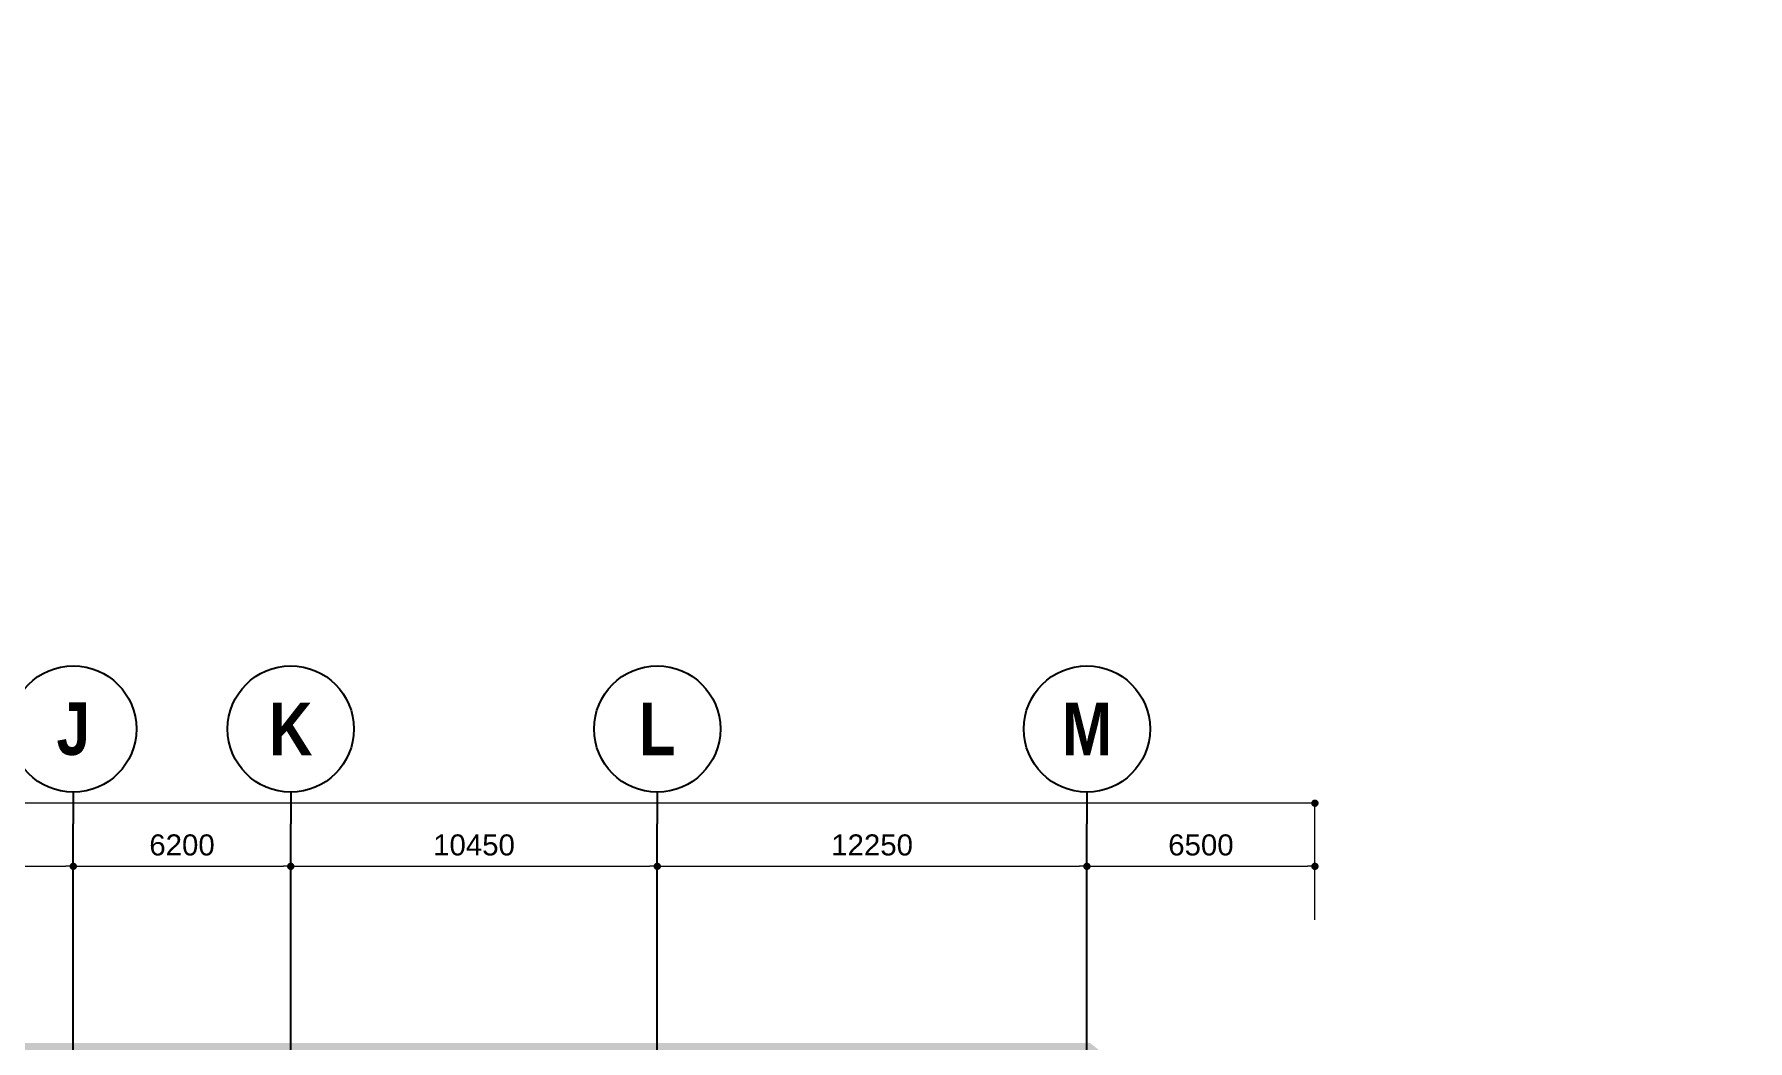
# Model space of a CAD drawing. Header units: millimetres. Extents: x 2356525 to 2927188, y -665534 to -417818.
# Drawn here: x 2473995 to 2522848, y -446517 to -417818 of the extents above; entities that cross this region are included whole.
import ezdxf
from ezdxf.enums import TextEntityAlignment as Align
from ezdxf.xclip import XClip

# ---------------------------------------------------------------- set-up
doc = ezdxf.new("R2010")
doc.units = ezdxf.units.MM
doc.header["$LTSCALE"] = 200
doc.header["$MEASUREMENT"] = 0
doc.header["$XCLIPFRAME"] = 0
doc.linetypes.add('CHG_XX_Luoi truc$0$MB_Luoi truc$0$Center101', pattern=[13, 10, -1, 1, -1])
doc.layers.get('0').update_dxf_attribs({"lineweight": 9})
doc.layers.get('Defpoints').update_dxf_attribs({"color": 10, "lineweight": 0})
for name, color, linetype, lineweight in [('CHG_XX_Cot_Ham 2$0$MB_Luoi truc$0$Dim 300', 1, 'Continuous', 5), ('CHG_XX_Cot_Ham 2$0$NS-Pier-H2', 150, 'Continuous', 13), ('CHG_XX_Damsan_Ham 2$0$CHG_XX_Damsan_Ham 2$0$DBAO', 3, 'Continuous', 13), ('CHG_XX_Damsan_Ham 2$0$CHG_XX_Damsan_Ham 2$0$DTE-MEP-H-SLAB TEXT', 3, 'Continuous', 0), ('CHG_XX_Damsan_Ham 2$0$CHG_XX_Damsan_Ham 2$0$Start hatch', 8, 'Continuous', 25), ('CHG_XX_Damsan_Ham 2$0$HATCH', 57, 'Continuous', 9)]:
    doc.layers.add(name, color=color, linetype=linetype, lineweight=lineweight)
for name, color, linetype in [('CHG_XX_Damsan_Ham 2$0$CHG_XX_Damsan_Ham 2$0$MEP-00-GENERAL-35', 2, 'Continuous'), ('CHG_XX_Luoi truc$0$Grid', 34, 'Continuous'), ('CHG_XX_Luoi truc$0$Grid Line', 251, 'CHG_XX_Luoi truc$0$MB_Luoi truc$0$Center101')]:
    doc.layers.add(name, color=color, linetype=linetype)
doc.styles.add('CHG_XX_Cot_Ham 2$0$MB_Luoi truc$0$Arial_C', font='arial.ttf')
doc.styles.add('CHG_XX_Luoi truc$0$MB_Luoi truc$0$Grid A-F$0$VNI-HelveCB', font='')
doc.styles.get('CHG_XX_Luoi truc$0$MB_Luoi truc$0$Grid A-F$0$VNI-HelveCB').set_extended_font_data('VNI-Helve-Condense', bold=True)
doc.dimstyles.new('CHG_XX_Cot_Ham 2$0$MB_Luoi truc$0$Dim 300 (A1-A2)', dxfattribs={"dimscale": 300, "dimtxt": 2, "dimasz": 0.7, "dimexe": 0, "dimexo": 1, "dimgap": 1, "dimtad": 1, "dimdec": 0, "dimzin": 12, "dimdsep": 46, "dimtxsty": 'CHG_XX_Cot_Ham 2$0$MB_Luoi truc$0$Arial_C', "dimblk": 'CHG_XX_Cot_Ham 2$0$MB_Luoi truc$0$_Dot', "dimcen": 1, "dimclrd": 256, "dimclre": 256, "dimclrt": 3, "dimadec": 0, "dimazin": 0, "dimtfac": 1, "dimtdec": 0, "dimtix": 1, "dimtmove": 2, "dimatfit": 3, "dimldrblk": 'CHG_XX_Cot_Ham 2$0$MB_Luoi truc$0$HTT Arrow 30', "dimfxl": 1, "dimtolj": 1, "dimtzin": 0, "dimarcsym": 0})

# ---------------------------------------------------------------- blocks, each defined once
blk = doc.blocks.new('CHG_XX_Cot_Ham 2$0$MB_Luoi truc$0$_Dot')
at = {"color": 0, "linetype": 'ByBlock', "lineweight": -2}
blk.add_line((-0.5, 0), (-1, 0), dxfattribs=at)
at = {"color": 0, "linetype": 'ByBlock', "const_width": 0.5}
blk.add_lwpolyline([(-0.25, 0, 1), (0.25, 0, 1)], format="xyb", close=True, dxfattribs=at)
blk = doc.blocks.new('*D799')
at = {"layer": 'CHG_XX_Cot_Ham 2$0$MB_Luoi truc$0$Dim 300', "lineweight": -2, "transparency": 16777216}
for p, q in [((61150, 166908), (61150, 168437)), ((61360, 168437), (70440, 168437)), ((70650, 166908), (70650, 168437))]:
    blk.add_line(p, q, dxfattribs=at)
at = {"layer": 'Defpoints', "color": 0, "transparency": 16777216}
for p in [(70650, 168437), (61150, 166608), (70650, 166608)]:
    blk.add_point(p, dxfattribs=at)
at = {"layer": 'CHG_XX_Cot_Ham 2$0$MB_Luoi truc$0$Dim 300', "lineweight": -2, "transparency": 16777216, "xscale": 210, "yscale": 210, "zscale": 210, "rotation": 180}
blk.add_blockref('CHG_XX_Cot_Ham 2$0$MB_Luoi truc$0$_Dot', (61150, 168437), dxfattribs=at)
at = {"layer": 'CHG_XX_Cot_Ham 2$0$MB_Luoi truc$0$Dim 300', "lineweight": -2, "transparency": 16777216, "xscale": 210, "yscale": 210, "zscale": 210}
blk.add_blockref('CHG_XX_Cot_Ham 2$0$MB_Luoi truc$0$_Dot', (70650, 168437), dxfattribs=at)
at = {"layer": 'CHG_XX_Cot_Ham 2$0$MB_Luoi truc$0$Dim 300', "color": 3, "transparency": 16777216, "insert": (65900, 169043), "char_height": 600, "attachment_point": 5, "style": 'CHG_XX_Cot_Ham 2$0$MB_Luoi truc$0$Arial_C'}
blk.add_mtext('\\A1;9500', dxfattribs=at)
blk = doc.blocks.new('CHG_XX_Cot_Ham 2$0$MB_Luoi truc$0$HTT Arrow 30')
blk.add_hatch(color=256).paths.add_polyline_path([(-2.5, 0.375), (-2.5, -0.375), (0, 0)])
at = {"color": 0, "linetype": 'ByBlock', "lineweight": -2}
for p, q in [((0, 0), (-2.5, 0.375)), ((-2.5, -0.375), (-2.5, 0.375)), ((0, 0), (-2.5, -0.375))]:
    blk.add_line(p, q, dxfattribs=at)
blk = doc.blocks.new('*D800')
at = {"layer": 'CHG_XX_Cot_Ham 2$0$MB_Luoi truc$0$Dim 300', "lineweight": -2, "transparency": 16777216}
for p, q in [((70650, 166908), (70650, 168437)), ((70860, 168437), (76640, 168437)), ((76850, 166908), (76850, 168437))]:
    blk.add_line(p, q, dxfattribs=at)
at = {"layer": 'Defpoints', "color": 0, "transparency": 16777216}
for p in [(76850, 168437), (70650, 166608), (76850, 166608)]:
    blk.add_point(p, dxfattribs=at)
at = {"layer": 'CHG_XX_Cot_Ham 2$0$MB_Luoi truc$0$Dim 300', "lineweight": -2, "transparency": 16777216, "xscale": 210, "yscale": 210, "zscale": 210, "rotation": 180}
blk.add_blockref('CHG_XX_Cot_Ham 2$0$MB_Luoi truc$0$_Dot', (70650, 168437), dxfattribs=at)
at = {"layer": 'CHG_XX_Cot_Ham 2$0$MB_Luoi truc$0$Dim 300', "lineweight": -2, "transparency": 16777216, "xscale": 210, "yscale": 210, "zscale": 210}
blk.add_blockref('CHG_XX_Cot_Ham 2$0$MB_Luoi truc$0$_Dot', (76850, 168437), dxfattribs=at)
at = {"layer": 'CHG_XX_Cot_Ham 2$0$MB_Luoi truc$0$Dim 300', "color": 3, "transparency": 16777216, "insert": (73750, 169043), "char_height": 600, "attachment_point": 5, "style": 'CHG_XX_Cot_Ham 2$0$MB_Luoi truc$0$Arial_C'}
blk.add_mtext('\\A1;6200', dxfattribs=at)
blk = doc.blocks.new('*D801')
at = {"layer": 'CHG_XX_Cot_Ham 2$0$MB_Luoi truc$0$Dim 300', "lineweight": -2, "transparency": 16777216}
for p, q in [((76850, 166908), (76850, 168437)), ((77060, 168437), (87090, 168437)), ((87300, 166908), (87300, 168437))]:
    blk.add_line(p, q, dxfattribs=at)
at = {"layer": 'Defpoints', "color": 0, "transparency": 16777216}
for p in [(87300, 168437), (76850, 166608), (87300, 166608)]:
    blk.add_point(p, dxfattribs=at)
at = {"layer": 'CHG_XX_Cot_Ham 2$0$MB_Luoi truc$0$Dim 300', "lineweight": -2, "transparency": 16777216, "xscale": 210, "yscale": 210, "zscale": 210, "rotation": 180}
blk.add_blockref('CHG_XX_Cot_Ham 2$0$MB_Luoi truc$0$_Dot', (76850, 168437), dxfattribs=at)
at = {"layer": 'CHG_XX_Cot_Ham 2$0$MB_Luoi truc$0$Dim 300', "lineweight": -2, "transparency": 16777216, "xscale": 210, "yscale": 210, "zscale": 210}
blk.add_blockref('CHG_XX_Cot_Ham 2$0$MB_Luoi truc$0$_Dot', (87300, 168437), dxfattribs=at)
at = {"layer": 'CHG_XX_Cot_Ham 2$0$MB_Luoi truc$0$Dim 300', "color": 3, "transparency": 16777216, "insert": (82075, 169043), "char_height": 600, "attachment_point": 5, "style": 'CHG_XX_Cot_Ham 2$0$MB_Luoi truc$0$Arial_C'}
blk.add_mtext('\\A1;10450', dxfattribs=at)
blk = doc.blocks.new('*D802')
at = {"layer": 'CHG_XX_Cot_Ham 2$0$MB_Luoi truc$0$Dim 300', "lineweight": -2, "transparency": 16777216}
for p, q in [((87300, 166908), (87300, 168437)), ((87510, 168437), (99340, 168437)), ((99550, 166908), (99550, 168437))]:
    blk.add_line(p, q, dxfattribs=at)
at = {"layer": 'Defpoints', "color": 0, "transparency": 16777216}
for p in [(99550, 168437), (87300, 166608), (99550, 166608)]:
    blk.add_point(p, dxfattribs=at)
at = {"layer": 'CHG_XX_Cot_Ham 2$0$MB_Luoi truc$0$Dim 300', "lineweight": -2, "transparency": 16777216, "xscale": 210, "yscale": 210, "zscale": 210, "rotation": 180}
blk.add_blockref('CHG_XX_Cot_Ham 2$0$MB_Luoi truc$0$_Dot', (87300, 168437), dxfattribs=at)
at = {"layer": 'CHG_XX_Cot_Ham 2$0$MB_Luoi truc$0$Dim 300', "lineweight": -2, "transparency": 16777216, "xscale": 210, "yscale": 210, "zscale": 210}
blk.add_blockref('CHG_XX_Cot_Ham 2$0$MB_Luoi truc$0$_Dot', (99550, 168437), dxfattribs=at)
at = {"layer": 'CHG_XX_Cot_Ham 2$0$MB_Luoi truc$0$Dim 300', "color": 3, "transparency": 16777216, "insert": (93425, 169043), "char_height": 600, "attachment_point": 5, "style": 'CHG_XX_Cot_Ham 2$0$MB_Luoi truc$0$Arial_C'}
blk.add_mtext('\\A1;12250', dxfattribs=at)
blk = doc.blocks.new('*D803')
at = {"layer": 'CHG_XX_Cot_Ham 2$0$MB_Luoi truc$0$Dim 300', "lineweight": -2, "transparency": 16777216}
for p, q in [((99550, 166908), (99550, 168437)), ((99760, 168437), (105840, 168437)), ((106050, 166908), (106050, 168437))]:
    blk.add_line(p, q, dxfattribs=at)
at = {"layer": 'Defpoints', "color": 0, "transparency": 16777216}
for p in [(106050, 168437), (99550, 166608), (106050, 166608)]:
    blk.add_point(p, dxfattribs=at)
at = {"layer": 'CHG_XX_Cot_Ham 2$0$MB_Luoi truc$0$Dim 300', "lineweight": -2, "transparency": 16777216, "xscale": 210, "yscale": 210, "zscale": 210, "rotation": 180}
blk.add_blockref('CHG_XX_Cot_Ham 2$0$MB_Luoi truc$0$_Dot', (99550, 168437), dxfattribs=at)
at = {"layer": 'CHG_XX_Cot_Ham 2$0$MB_Luoi truc$0$Dim 300', "lineweight": -2, "transparency": 16777216, "xscale": 210, "yscale": 210, "zscale": 210}
blk.add_blockref('CHG_XX_Cot_Ham 2$0$MB_Luoi truc$0$_Dot', (106050, 168437), dxfattribs=at)
at = {"layer": 'CHG_XX_Cot_Ham 2$0$MB_Luoi truc$0$Dim 300', "color": 3, "transparency": 16777216, "insert": (102800, 169043), "char_height": 600, "attachment_point": 5, "style": 'CHG_XX_Cot_Ham 2$0$MB_Luoi truc$0$Arial_C'}
blk.add_mtext('\\A1;6500', dxfattribs=at)
blk = doc.blocks.new('*D804')
at = {"layer": 'CHG_XX_Cot_Ham 2$0$MB_Luoi truc$0$Dim 300', "lineweight": -2, "transparency": 16777216}
for p, q in [((-10900, 166908), (-10900, 170237)), ((105840, 170237), (-10690, 170237)), ((106050, 166908), (106050, 170237))]:
    blk.add_line(p, q, dxfattribs=at)
at = {"layer": 'Defpoints', "color": 0, "transparency": 16777216}
for p in [(-10900, 170237), (-10900, 166608), (106050, 166608)]:
    blk.add_point(p, dxfattribs=at)
at = {"layer": 'CHG_XX_Cot_Ham 2$0$MB_Luoi truc$0$Dim 300', "lineweight": -2, "transparency": 16777216, "xscale": 210, "yscale": 210, "zscale": 210, "rotation": 180}
blk.add_blockref('CHG_XX_Cot_Ham 2$0$MB_Luoi truc$0$_Dot', (-10900, 170237), dxfattribs=at)
at = {"layer": 'CHG_XX_Cot_Ham 2$0$MB_Luoi truc$0$Dim 300', "lineweight": -2, "transparency": 16777216, "xscale": 210, "yscale": 210, "zscale": 210}
blk.add_blockref('CHG_XX_Cot_Ham 2$0$MB_Luoi truc$0$_Dot', (106050, 170237), dxfattribs=at)
at = {"layer": 'CHG_XX_Cot_Ham 2$0$MB_Luoi truc$0$Dim 300', "color": 3, "transparency": 16777216, "insert": (47575, 170843), "char_height": 600, "attachment_point": 5, "style": 'CHG_XX_Cot_Ham 2$0$MB_Luoi truc$0$Arial_C'}
blk.add_mtext('\\A1;116950', dxfattribs=at)
blk = doc.blocks.new('*U835')
at = {"layer": 'CHG_XX_Luoi truc$0$Grid', "lineweight": -2}
blk.add_line((0, 611), (0, 608), dxfattribs=at)
blk.add_circle((0, 617), 6, dxfattribs=at)
at = {"layer": 'CHG_XX_Luoi truc$0$Grid Line'}
blk.add_line((0, 0), (0, 608), dxfattribs=at)
at = {"layer": 'CHG_XX_Luoi truc$0$Grid', "lineweight": -2, "style": 'CHG_XX_Luoi truc$0$MB_Luoi truc$0$Grid A-F$0$VNI-HelveCB'}
for tag, p in [('GRIDSUB', (0, 617)), ('GRID', (0, -9))]:
    blk.add_attdef(tag, text='', height=5, dxfattribs=at).set_placement(p, align=Align.MIDDLE)
blk = doc.blocks.new('CHG_XX_Luoi truc')
at = {"layer": 'CHG_XX_Luoi truc$0$Grid'}
ref = blk.add_blockref('*U835', (70650, -12747), dxfattribs=dict(at, xscale=300, yscale=300, zscale=300))
ref.add_attrib('GRIDSUB', 'J', dxfattribs={"lineweight": -2, "height": 1500, "style": 'CHG_XX_Luoi truc$0$MB_Luoi truc$0$Grid A-F$0$VNI-HelveCB'}).set_placement((70650, 172353), align=Align.MIDDLE)
ref = blk.add_blockref('*U835', (76850, -12747), dxfattribs=dict(at, xscale=300, yscale=300, zscale=300))
ref.add_attrib('GRIDSUB', 'K', dxfattribs={"lineweight": -2, "height": 1500, "style": 'CHG_XX_Luoi truc$0$MB_Luoi truc$0$Grid A-F$0$VNI-HelveCB'}).set_placement((76850, 172353), align=Align.MIDDLE)
ref = blk.add_blockref('*U835', (87300, -12747), dxfattribs=dict(at, xscale=300, yscale=300, zscale=300))
ref.add_attrib('GRIDSUB', 'L', dxfattribs={"lineweight": -2, "height": 1500, "style": 'CHG_XX_Luoi truc$0$MB_Luoi truc$0$Grid A-F$0$VNI-HelveCB'}).set_placement((87300, 172353), align=Align.MIDDLE)
ref = blk.add_blockref('*U835', (99550, -12747), dxfattribs=dict(at, xscale=300, yscale=300, zscale=300))
ref.add_attrib('GRIDSUB', 'M', dxfattribs={"lineweight": -2, "height": 1500, "style": 'CHG_XX_Luoi truc$0$MB_Luoi truc$0$Grid A-F$0$VNI-HelveCB'}).set_placement((99550, 172353), align=Align.MIDDLE)
blk = doc.blocks.new('CHG_XX_Damsan_Ham 2$0$CHG_XX_Damsan_Ham 2$0$sdfsgdh')
at = {"layer": 'CHG_XX_Damsan_Ham 2$0$CHG_XX_Damsan_Ham 2$0$Start hatch', "ltscale": 0.5}
h = blk.add_hatch(dxfattribs=at)
h.set_pattern_fill('ANSI37', color=256, scale=500)
h.set_pattern_definition([(45, (273994.73, -7150), (-44.194174, 44.194174), []), (135, (273994.73, -7150), (-44.194174, -44.194174), [])])
h.paths.add_polyline_path([(99888, -169200), (99488, -169200), (99488, -167800), (102288, -167800), (102288, -169400), (103600, -169400), (103600, -146850), (103600, -146650), (103400, -146650), (103400, -169200), (102488, -169200), (102488, -167600), (99288, -167600), (99288, -169200), (45350, -169200), (45350, -169400), (99888, -169400)])
at = {"layer": 'CHG_XX_Damsan_Ham 2$0$CHG_XX_Damsan_Ham 2$0$MEP-00-GENERAL-35'}
for points in [[(43750, -166800), (45350, -166800), (45350, -169200), (99288, -169200)], [(43750, -167000), (45150, -167000), (45150, -169400), (99888, -169400)]]:
    blk.add_lwpolyline(points, dxfattribs=at)
blk = doc.blocks.new('CHG_XX_Cot_Ham 2')
at = {"layer": 'CHG_XX_Cot_Ham 2$0$NS-Pier-H2'}
h = blk.add_hatch(color=256, dxfattribs=at)
h.dxf.hatch_style = 1
h.paths.add_polyline_path([(99639.2, 163400), (-10900, 163400), (-10900, 85450), (-300, 85450), (-300, 84050), (32350, 84050), (32350, -9000), (103575.5, -9000), (106050, -6022), (106050, 158254.3)])
h.paths.add_polyline_path([(99533.7, 163100), (105750, 158110.4), (105750, 90450), (105650, 90450), (105750, 90450), (105750, 13850), (105750, 13722.3), (105750, -5913.6), (103434.7, -8700), (93599.8, -8700), (93299.8, -8700), (32650, -8700), (32650, 84350), (0, 84350), (0, 85750), (-10600, 85750), (-10600, 163100), (93600, 163100)], flags=16)
blk.add_blockref('CHG_XX_Luoi truc', (0, 0), dxfattribs=at)
at = {"layer": 'CHG_XX_Cot_Ham 2$0$MB_Luoi truc$0$Dim 300'}
for base, p1, p2, picture, middle in [((-10900, 170237), (106050, 166608.3), (-10900, 166608.3), '*D804', (47575, 170843.4)), ((70650, 168437), (61150, 166608.3), (70650, 166608.3), '*D799', (65900, 169043.4)), ((76850, 168437), (70650, 166608.3), (76850, 166608.3), '*D800', (73750, 169043.4)), ((87300, 168437), (76850, 166608.3), (87300, 166608.3), '*D801', (82075, 169043.4)), ((99550, 168437), (87300, 166608.3), (99550, 166608.3), '*D802', (93425, 169043.4)), ((106050, 168437), (99550, 166608.3), (106050, 166608.3), '*D803', (102800, 169043.4))]:
    dim = blk.add_linear_dim(base=base, p1=p1, p2=p2, dimstyle='CHG_XX_Cot_Ham 2$0$MB_Luoi truc$0$Dim 300 (A1-A2)', dxfattribs=at)
    dim.commit()
    dim.dimension.update_dxf_attribs({"geometry": picture, "text_midpoint": middle})
blk = doc.blocks.new('CHG_XX_Damsan_Ham 2', base_point=(3089256, -609981))
at = {"layer": 'CHG_XX_Damsan_Ham 2$0$CHG_XX_Damsan_Ham 2$0$DBAO'}
blk.add_blockref('CHG_XX_Cot_Ham 2', (0, 0), dxfattribs=at)
at = {"layer": 'CHG_XX_Damsan_Ham 2$0$CHG_XX_Damsan_Ham 2$0$DTE-MEP-H-SLAB TEXT'}
blk.add_blockref('CHG_XX_Damsan_Ham 2$0$CHG_XX_Damsan_Ham 2$0$sdfsgdh', (-10700, 160900), dxfattribs=at)
at = {"layer": 'CHG_XX_Damsan_Ham 2$0$HATCH'}
blk.add_blockref('CHG_XX_Cot_Ham 2', (0, 0), dxfattribs=at)

msp = doc.modelspace()

# ---------------------------------------------------------------- block references
msp.add_blockref('CHG_XX_Damsan_Ham 2', (5493713.9, -1219962))
ref = msp.add_blockref('CHG_XX_Damsan_Ham 2', (14645813.1, -2852377.3), dxfattribs=dict(xscale=4, yscale=4, zscale=4))
XClip(ref).set_block_clipping_path([(88044.093317966, -9310.2364550614), (91922.3408475821, -6235.1632990871)])

doc.saveas('drawing.dxf')
